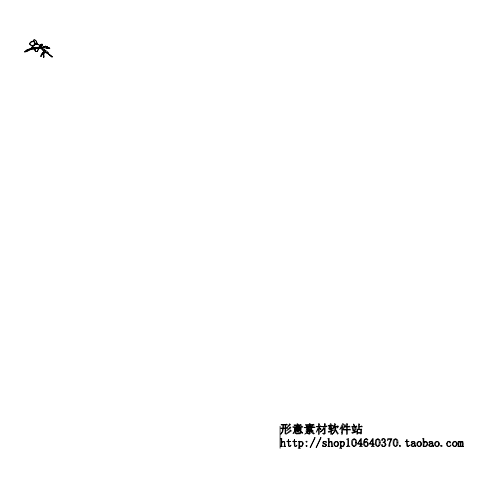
<?xml version="1.0" encoding="UTF-8"?>
<svg xmlns="http://www.w3.org/2000/svg" width="488" height="488" viewBox="0 0 488 488"><rect width="100%" height="100%" fill="white"/><g stroke="black" fill="none" stroke-linecap="round" stroke-linejoin="round"><path stroke-width="0.73" d="M31.531 41.614L31.238 41.474L32.373 41.462L31.238 41.388L31.628 41.328M31.818 41.62L32.165 41.468M46.293 47.013L46.287 46.702M47.983 47.556L47.251 46.732M33.446 40.827L34.008 39.723C36.203 39.772 37.173 42.432 37.106 44.237C36.874 42.419 36.112 39.931 33.91 39.882L33.349 40.986L33.757 41.767L36.49 44.353M32.598 47.482L32.239 47.665L32.641 47.336M44.817 51.905L44.713 52.533L45.091 52.606L45.311 51.356L44.603 49.806L43.804 51.405L43.481 54.741L45.091 52.606M39.992 46.183L40.486 44.811L42.285 44.268L42.615 44.701L41.7 46.092L40.101 47.049L42.389 45.03L42.23 44.115C40.62 43.713 39.424 45.622 40.101 47.049M24.4 51.795L26.834 49.825L32.641 47.787M43.188 54.32L43.67 57.242C45.036 56.736 42.493 50.435 43.883 57.352M43.816 57.23L43.334 54.314M34.203 43.926L34.081 45.506L32.946 46.104L31.177 45.494L29.945 44.597L29.756 43.841L31.458 41.944L33.977 41.59L34.502 42.175L34.556 43.694L34.081 45.506M42.608 47.452L43.182 47.007L45.292 46.878L48.251 47.8L49.166 48.678L42.608 47.452L43.316 46.628L45.421 46.5L48.385 47.421L49.3 48.3M43.652 47.934L43.78 47.556M48.69 48.117C47.915 47.025 51.301 49.197 48.94 48.147M48.483 47.726L49.898 48.495L48.745 47.8M32.013 47.367L32.483 46.238M41.01 56.083L40.699 56.333L41.358 54.296L42.926 52.344L43.145 53.534L43.212 52.478L41.639 54.43L40.986 56.468L43.145 53.534M37.533 51.106C40.144 42.852 38.357 51.1 36.96 51.588L35.923 51.594L34.88 50.679L34.746 49.648L36.447 48.153M43.42 51.045L40.51 47.891L40.73 47.501L43.639 50.654M30.964 48.69L32.964 47.604L35.618 48.147L33.355 48.934L31.159 49.081L31.147 48.129L32.873 47.397L35.532 47.934M46.94 52.917L52.027 57.066L46.94 52.917L47.171 52.631L52.259 56.779L47.171 52.631M424.511 442.03C421.37 452.162 431.691 441.646 424.511 442.03A1.531 1.531 0 0 1 425.786 441.744M46.348 46.952L45.597 46.055L46.305 46.897M47.348 47.171C46.622 46.214 48.989 48.446 47.312 46.671M41.151 47.598L41.486 46.952L34.996 48.605L41.151 47.598L41.358 46.464L34.868 48.111M34.056 44.872L35.624 44.024L37.076 43.944L39.028 44.786L40.345 46.079M31.061 48.94L26.596 51.234M31.836 48.971L26.791 51.582L24.595 52.143L27.035 50.166L30.756 48.696M31.781 47.22L32.629 47.397M38.04 48.446L39.998 47.812L39.705 47.488M36.893 44.14L37.198 44.079M35.313 49.099L32.69 49.032L32.306 47.696C32.946 45.61 35.234 44.182 37.369 44.274L39.321 45.116M32.239 48.855L33.269 48.721M43.255 54.644L43.426 51.332L43.902 50.014L44.219 49.733L44.622 50.209M37.07 51.46L35.404 51.13L34.855 49.52M40.98 47.312L43.438 47.312M35.319 47.312L40.608 47.312M35.319 47.72L44.286 47.818M31.073 48.867L31.72 48.928M46.421 48.068L47.848 48.257M32.129 47.153L32.562 47.299M41.187 47.617L47.299 51.588L48.556 53.198L44.957 51.655M40.51 47.891L40.962 48.007M42.737 47.068L43.261 47.312M47.873 47.452L47.415 47.11M44.731 52.045L47.793 53.595L48.33 53.582L48.123 52.911M35.075 42.932L36.088 43.774M31.964 47.482L31.787 47.153M46.006 46.482L45.537 46.11L46.006 46.872M34.306 41.803L33.782 41.224L32.336 41.193L30.341 42.249L29.561 43.469L29.75 44.225L32.946 46.104M39.485 47.531L39.613 48.019M280.088 426.195L280.088 448.277M41.803 47.312L41.803 47.818M38.619 47.312L38.619 47.72M37.308 47.312L37.308 47.72M285.132 428.336L285.084 433.844L285.779 433.429L285.73 428.336L287.676 428.336L286.798 427.457L285.73 428.061L285.73 424.914L287.536 424.914L286.657 424.035L286.053 424.639L281.058 424.639L281.43 425.005L282.772 424.914L282.772 428.061L280.734 428.061L281.106 428.433L282.772 428.336L282.18 431.599L280.783 434.216L282.717 431.776L283.418 428.336L285.132 428.336M318.53 428.848L318.487 434.491L319.268 434.168L319.225 427.83L320.823 429.8A0.994 0.994 0 0 0 321.043 429.037L319.225 427.598L319.225 426.719L321.397 426.719L320.567 425.89L319.225 426.445L319.225 424.45L319.64 424.084L318.487 423.529L318.53 426.445L316.078 426.445L316.45 426.811L318.53 426.719L316.218 432.222L318.53 428.848M346.657 429.91L346.608 434.442L347.352 434.119L347.303 429.91L350.634 429.91L349.805 429.08L349.249 429.635L347.303 429.635L347.303 426.951L350.128 426.951L349.292 426.115L348.737 426.671L347.303 426.671L347.303 424.359L347.718 424.035L346.608 423.529L346.657 426.671L344.76 426.671L345.547 425.146L344.577 424.639L343.277 429.08L344.668 426.951L346.657 426.951L346.657 429.635L343.095 429.635L343.509 430.05L346.657 429.91M330.834 431.343L330.791 434.399L331.48 434.076L331.437 431.111L333.335 430.373L331.437 430.697L331.437 429.123L333.517 429.123L332.779 428.293L332.267 428.848L331.437 428.848L331.81 427.183L330.791 426.671L330.834 428.848L329.54 428.848L330.467 425.981L333.517 425.981L332.779 425.146L332.224 425.701L330.559 425.701L331.389 424.176L330.327 423.572L329.912 425.701L328.058 425.701L328.479 426.115L329.815 425.981L328.613 428.708L329.217 429.446L330.834 429.123L330.834 430.886L328.247 431.483L328.753 432.411L330.834 431.343M314.089 433.405C314.528 436.113 306.867 428.159 313.9 433.063L314.089 433.405M356.972 431.532L356.923 434.259L357.576 433.985L357.576 433.057L360.766 433.057L360.766 434.027L361.413 433.704L361.364 429.818L361.785 429.495L361.041 428.891L360.675 429.403L359.284 429.403L359.284 426.811L362.34 426.811L361.553 425.933L360.949 426.536L359.284 426.536L359.284 424.548L359.699 424.225L358.637 423.804L358.686 429.403L356.923 429.031L356.972 431.532M353.806 430.141L353.794 430.758C352.446 433.155 351.982 423.383 353.806 430.141M341.752 432.222L341.704 434.442L342.448 434.027L342.399 427.275L342.771 426.951L342.167 426.536L343.698 424.176L342.722 423.529L339.715 429.678L341.752 427.323L341.752 432.222M294.569 429.379L294.52 431.16L295.167 430.697L300.26 430.697L300.26 431.111L300.907 430.837L301.181 428.061L300.492 427.555L300.163 427.921L295.167 427.921L294.52 427.555L294.569 429.379M364.457 441.628L364.42 442.726C366.531 439.133 370.209 444.391 367.287 446.282A2.062 2.062 0 0 1 366.085 446.66C361.15 446.428 363.981 435.491 367.891 439.578L367.616 440.103L367.031 440.017C367.098 437.468 363.658 439.926 364.457 441.628M411.939 442.085L411.927 442.726L411.256 442.793L411.293 442.043L412.415 441.384L414.611 441.64L415.075 442.634L415.142 446.123L415.593 446.142L415.813 445.41L415.99 445.959L415.55 446.502L414.428 445.965L412.622 446.611L410.981 445.794C410.341 443.836 413.037 443.208 414.428 443.189L413.879 441.646L411.939 442.085M429.702 442.085L429.69 442.726L429.019 442.793L429.056 442.043L430.178 441.384L432.374 441.64L432.838 442.634L432.905 446.123L433.356 446.142L433.576 445.41L433.753 445.959L433.313 446.502L432.191 445.965L430.385 446.611L428.745 445.794C428.104 443.836 430.8 443.208 432.191 443.189L431.642 441.646L429.702 442.085M334.811 427.183L334.701 429.702A6.283 6.283 0 0 1 333.554 432.63C328.631 437.602 337.214 430.947 335.463 428.525L336.147 431.807L337.635 434.168C340.215 433.673 334.341 430.745 335.646 428.061L336.019 427.781L334.811 427.183M356.466 442.585C357.49 447.587 350.689 447.581 351.695 442.585C350.726 437.657 357.472 437.626 356.466 442.585M380.146 442.585C381.177 447.587 374.369 447.581 375.382 442.585C374.412 437.657 381.159 437.626 380.146 442.585M397.909 442.585C398.94 447.587 392.132 447.581 393.145 442.585C392.175 437.657 398.922 437.626 397.909 442.585M355.581 442.585L355.191 445.318L354.434 446.227A0.872 0.872 0 0 1 353.507 446.044C350.353 442.854 355.087 434.131 355.581 442.585M379.267 442.585L378.877 445.318L378.115 446.227A0.872 0.872 0 0 1 377.194 446.044C374.04 442.854 378.767 434.131 379.267 442.585M397.031 442.585L396.64 445.318L395.878 446.227A0.872 0.872 0 0 1 394.957 446.044C391.803 442.854 396.53 434.131 397.031 442.585M427.47 443.976C427.824 445.989 425.243 447.508 423.773 446.008L423.169 446.563L423.169 439.304L422.474 438.657L423.816 438.285L423.816 442.445C424.859 440.261 428.067 441.701 427.47 443.976M303.219 443.928L302.231 446.221A1.958 1.958 0 0 1 301.047 446.611L299.516 445.965L299.553 447.777L300.303 448.277L298.174 448.277L298.869 447.581L298.869 442.122L298.174 441.433L299.516 441.201L299.516 442.262C300.687 440.298 303.676 441.823 303.219 443.928M344.668 443.928L343.68 446.221A1.958 1.958 0 0 1 342.491 446.611L340.966 445.965L341.002 447.777L341.752 448.277L339.624 448.277L340.319 447.581L340.319 442.122L339.624 441.433L340.966 441.201L340.966 442.262C342.131 440.298 345.126 441.823 344.668 443.928M338.745 443.976C339.081 447.405 333.597 447.405 333.932 443.976A2.818 2.818 0 0 1 334.31 442.549C335.421 440.2 339.014 441.524 338.745 443.976M367.519 443.928L367.147 445.825L365.75 446.288L364.542 444.653L364.804 442.72A1.647 1.647 0 0 1 366.177 441.988L367.129 442.494L367.519 443.928M421.644 443.976C421.98 447.405 416.496 447.405 416.831 443.976A2.818 2.818 0 0 1 417.209 442.549C418.314 440.2 421.913 441.524 421.644 443.976M439.407 443.976C439.743 447.405 434.259 447.405 434.595 443.976A2.818 2.818 0 0 1 434.973 442.549C436.077 440.2 439.676 441.524 439.407 443.976M446.618 443.421C445.605 446.3 450.272 448.118 451.065 444.995L450.833 444.897C446.221 450.979 446.941 437.217 449.979 442.933L450.278 443.049C451.638 442.433 449.509 440.755 448.545 441.341A2.251 2.251 0 0 0 447.27 442.055L446.618 443.421M457.171 443.976C457.506 447.405 452.022 447.405 452.358 443.976A2.818 2.818 0 0 1 452.736 442.549C453.84 440.2 457.439 441.524 457.171 443.976M294.337 431.575L294.081 433.265L292.946 433.612L294.337 431.575M389.814 446.008C387.136 448.765 390.455 439.304 391.248 439.346L388.478 439.432L387.411 440.597L387.734 438.657L391.901 438.657L389.912 443.458L389.814 446.008M385.929 444.44C385.977 446.349 383.47 447.301 382.043 446.197C380.707 445.782 381.97 443.446 382.507 444.995L382.671 446.148L384.16 446.215A1.293 1.293 0 0 0 384.861 445.575C385.55 444.22 384.788 442.171 383.019 442.494L383.019 442.171C385.843 442.573 384.892 437.364 382.415 439.261L382.507 440.274C381.537 441.89 381.146 438.492 382.83 438.669C385.215 437.62 386.832 441.622 384.172 442.262L385.337 442.945L385.929 444.44M302.481 443.928L302.017 445.709L300.474 446.227L299.516 445.361L299.516 442.775C300.346 440.847 303.054 441.878 302.481 443.928M338.007 444.019L337.324 446.026L335.701 446.233C332.072 443.885 337.897 438.743 338.007 444.019M343.924 443.928L343.467 445.709L341.923 446.227L340.966 445.361L340.966 442.775C341.795 440.847 344.504 441.878 343.924 443.928M420.9 444.019L420.223 446.026L418.594 446.233C414.971 443.885 420.796 438.743 420.9 444.019M438.663 444.019L437.986 446.026L436.357 446.233C432.734 443.885 438.56 438.743 438.663 444.019M456.433 444.019L455.749 446.026L454.121 446.233C450.497 443.885 456.323 438.743 456.433 444.019M355.075 427.457L354.288 431.996L351.793 432.453L352.299 433.381L356.74 431.624L354.569 431.947L356.136 427.921L355.075 427.457M411.689 444.867L412.232 446.203L413.55 446.123L414.428 445.642L414.428 443.464L412.616 443.885L411.689 444.867M429.452 444.867L430.001 446.203L431.313 446.123L432.191 445.642L432.191 443.464L430.379 443.885L429.452 444.867M288.506 439.578L288.024 441.036L286.749 441.664L288.14 441.664L288.487 446.197L290.11 446.508L291.049 445.129L290.128 446.117L289.018 445.965L288.786 441.664L290.635 441.384L288.786 441.384L288.506 439.578M294.429 439.578L293.941 441.036L292.672 441.664L294.057 441.664L294.404 446.197L296.033 446.508L296.972 445.129L296.051 446.117L294.935 445.965L294.709 441.664L296.558 441.384L294.709 441.384L294.429 439.578M406.931 439.578L406.449 441.036L405.174 441.664L406.565 441.664L406.907 446.197L408.535 446.508L409.475 445.129L408.554 446.117L407.443 445.965L407.212 441.664L409.06 441.384L407.212 441.384L406.931 439.578M299.98 431.856L299.626 433.368L296.509 433.429L296.015 433.07L296.375 431.666L295.356 431.16L295.435 433.423L296.277 433.936L300.266 433.795L300.675 433.381L299.98 431.856M310.02 433.332L309.435 434.271L308.849 434.125C304.786 431.88 311.637 435.241 309.374 431.111L306.409 431.807L305.945 430.928L309.971 429.123L306.732 429.775L306.269 428.94L308.446 427.647L304.793 427.781L304.378 427.366L309.374 427.366L309.374 426.347L306.598 426.488L306.177 426.073L309.374 426.073L309.374 425.054L305.762 425.194L305.348 424.78L309.374 424.78L309.325 423.529L310.435 423.944L310.02 424.78L312.796 424.78L313.394 424.225L314.229 425.054L310.02 425.054L310.02 426.073L311.96 426.073L312.607 425.56L313.351 426.347L310.02 426.347L310.02 427.366L313.583 427.366L314.272 426.811L315.059 427.647L308.819 427.647L309.374 427.97L306.964 429.031L310.203 428.891L311.13 427.97L311.917 428.616L307.519 430.886L312.1 430.556L311.222 429.446L313.168 430.697L312.924 431.709L312.283 430.788L310.02 431.069L310.02 433.332M360.583 445.684L359.375 446.563L362.431 446.563L361.321 445.684L361.321 444.159L362.572 444.159L361.321 443.885L361.321 438.56L360.858 438.56L357.478 443.928L360.583 444.159L360.583 445.684M372.423 445.684L371.222 446.563L374.272 446.563L373.161 445.684L373.161 444.159L374.412 444.159L373.161 443.885L373.161 438.56L372.698 438.56L369.325 443.928L372.423 444.159L372.423 445.684M347.859 445.55L347.651 446.105L346.565 446.563L349.939 446.563L348.597 445.55L348.597 438.517L346.565 439.255L347.859 439.95L347.859 445.55M399.349 445.721C398.916 447.472 401.776 446.337 400.251 445.367A0.714 0.714 0 0 0 399.507 445.501L399.349 445.721M440.798 445.721C440.365 447.472 443.226 446.337 441.701 445.367A0.714 0.714 0 0 0 440.957 445.501L440.798 445.721M306.043 441.451C306.494 444.019 308.196 439.993 306.043 441.451M306.043 445.8C306.494 448.368 308.196 444.336 306.043 445.8M325.1 433.289L324.081 434.399L322.556 433.332L324.306 433.143L324.404 428.061L322.696 430.434L320.287 432.13L322.531 429.818L324.264 426.671L321.952 426.768L321.586 426.396L324.404 426.396L324.361 423.529L325.514 424.035L325.1 424.359L325.1 426.396L326.21 425.841L327.039 426.671L325.1 426.671L325.1 433.289M326.582 445.129L325.496 446.514L322.647 446.611L322.788 444.855C322.916 446.3 325.045 446.855 325.935 445.812C326.448 443.763 322.794 444.592 322.696 442.726C322.794 440.719 325.167 441.719 326.259 441.292L326.441 442.817L325.069 441.658L323.337 442.079C322.836 444.129 326.484 443.189 326.582 445.129M297.033 426.17L296.625 426.744L295.82 425.237L294.337 425.335L293.965 424.963L297.619 424.963L297.113 423.529L298.223 424.292L297.991 424.963L300.029 424.963L300.626 424.359L301.505 425.237L299.284 425.237L299.98 425.701L298.686 426.86L301.322 426.86L302.017 426.164L302.987 427.134L293.135 427.275L292.715 426.86L298.406 426.86L299.101 425.237L296.051 425.237L297.033 426.17M334.719 423.712L334.439 424.914A13.011 13.011 0 0 1 332.962 428.244L334.445 426.536L337.403 426.536L336.897 428.061L338.605 426.628L337.775 425.75L337.36 426.256L334.536 426.256L335.738 424.316L334.719 423.712M298.51 431.941C298.247 434.058 295.228 428.745 298.363 431.599L298.51 431.941M302.645 432.813C302.401 435.363 298.656 428.36 302.645 432.813M281.106 445.916L280.46 446.563L282.399 446.563L281.753 445.916L281.753 442.726L283.418 441.707L284.089 441.963L284.345 443L284.345 445.916L283.699 446.563L285.639 446.563L284.992 445.916L284.62 441.683L283.064 441.341L281.753 442.22L281.753 438.285L280.46 438.657L281.106 439.304L281.106 445.916M328.479 445.916L327.826 446.563L329.772 446.563L329.125 445.916L329.125 442.726L330.791 441.707L331.462 441.963L331.712 443L331.712 445.916L331.065 446.563L333.011 446.563L332.365 445.916L331.993 441.683L330.437 441.341L329.125 442.22L329.125 438.285L327.826 438.657L328.479 439.304L328.479 445.916M458.324 445.965L457.866 446.563L459.434 446.563L459.068 446.215C457.494 440.676 462.087 439.944 460.318 446.215L459.946 446.563L461.52 446.563L461.148 446.215C459.507 440.53 464.314 440.115 462.398 446.215L462.026 446.563L463.6 446.563L463.136 445.965L462.929 441.616L461.849 441.329L461.007 441.988L460.086 441.292A1.171 1.171 0 0 0 459.214 441.664L458.976 441.988C457.549 439.426 458.226 444.55 458.324 445.965M314.827 437.547L310.112 447.441L310.435 447.63L315.15 437.73L314.827 437.547M320.75 437.547L316.035 447.441L316.358 447.63L321.074 437.73L320.75 437.547M354.654 425.664C353.873 427.97 352.171 421.303 354.587 425.219L354.654 425.664M289.665 423.944L287.164 427.457L290.543 424.59L289.665 423.944M360.534 439.719L357.899 443.885L360.583 443.885L360.534 439.719M372.375 439.719L369.739 443.885L372.423 443.885L372.423 439.719M290.128 427.043L286.706 430.745L290.915 427.781L290.128 427.043M290.543 430.099L285.919 434.308L291.379 430.928L290.543 430.099M307.519 431.624L304.701 434.216L308.306 432.362L307.519 431.624M356.234 426.024L355.63 426.671L351.653 426.671L352.068 427.091L357.064 426.951L356.234 426.024M285.132 424.914L283.418 424.914L283.418 428.061L285.132 428.061L285.132 424.914M300.26 428.202L295.167 428.202L295.167 429.172L300.26 429.172L300.26 428.202M300.26 429.446L295.167 429.446L295.167 430.422L300.26 430.422L300.26 429.446M360.766 429.678L357.576 429.678L357.576 432.777L360.766 432.777L360.766 429.678"/></g></svg>
